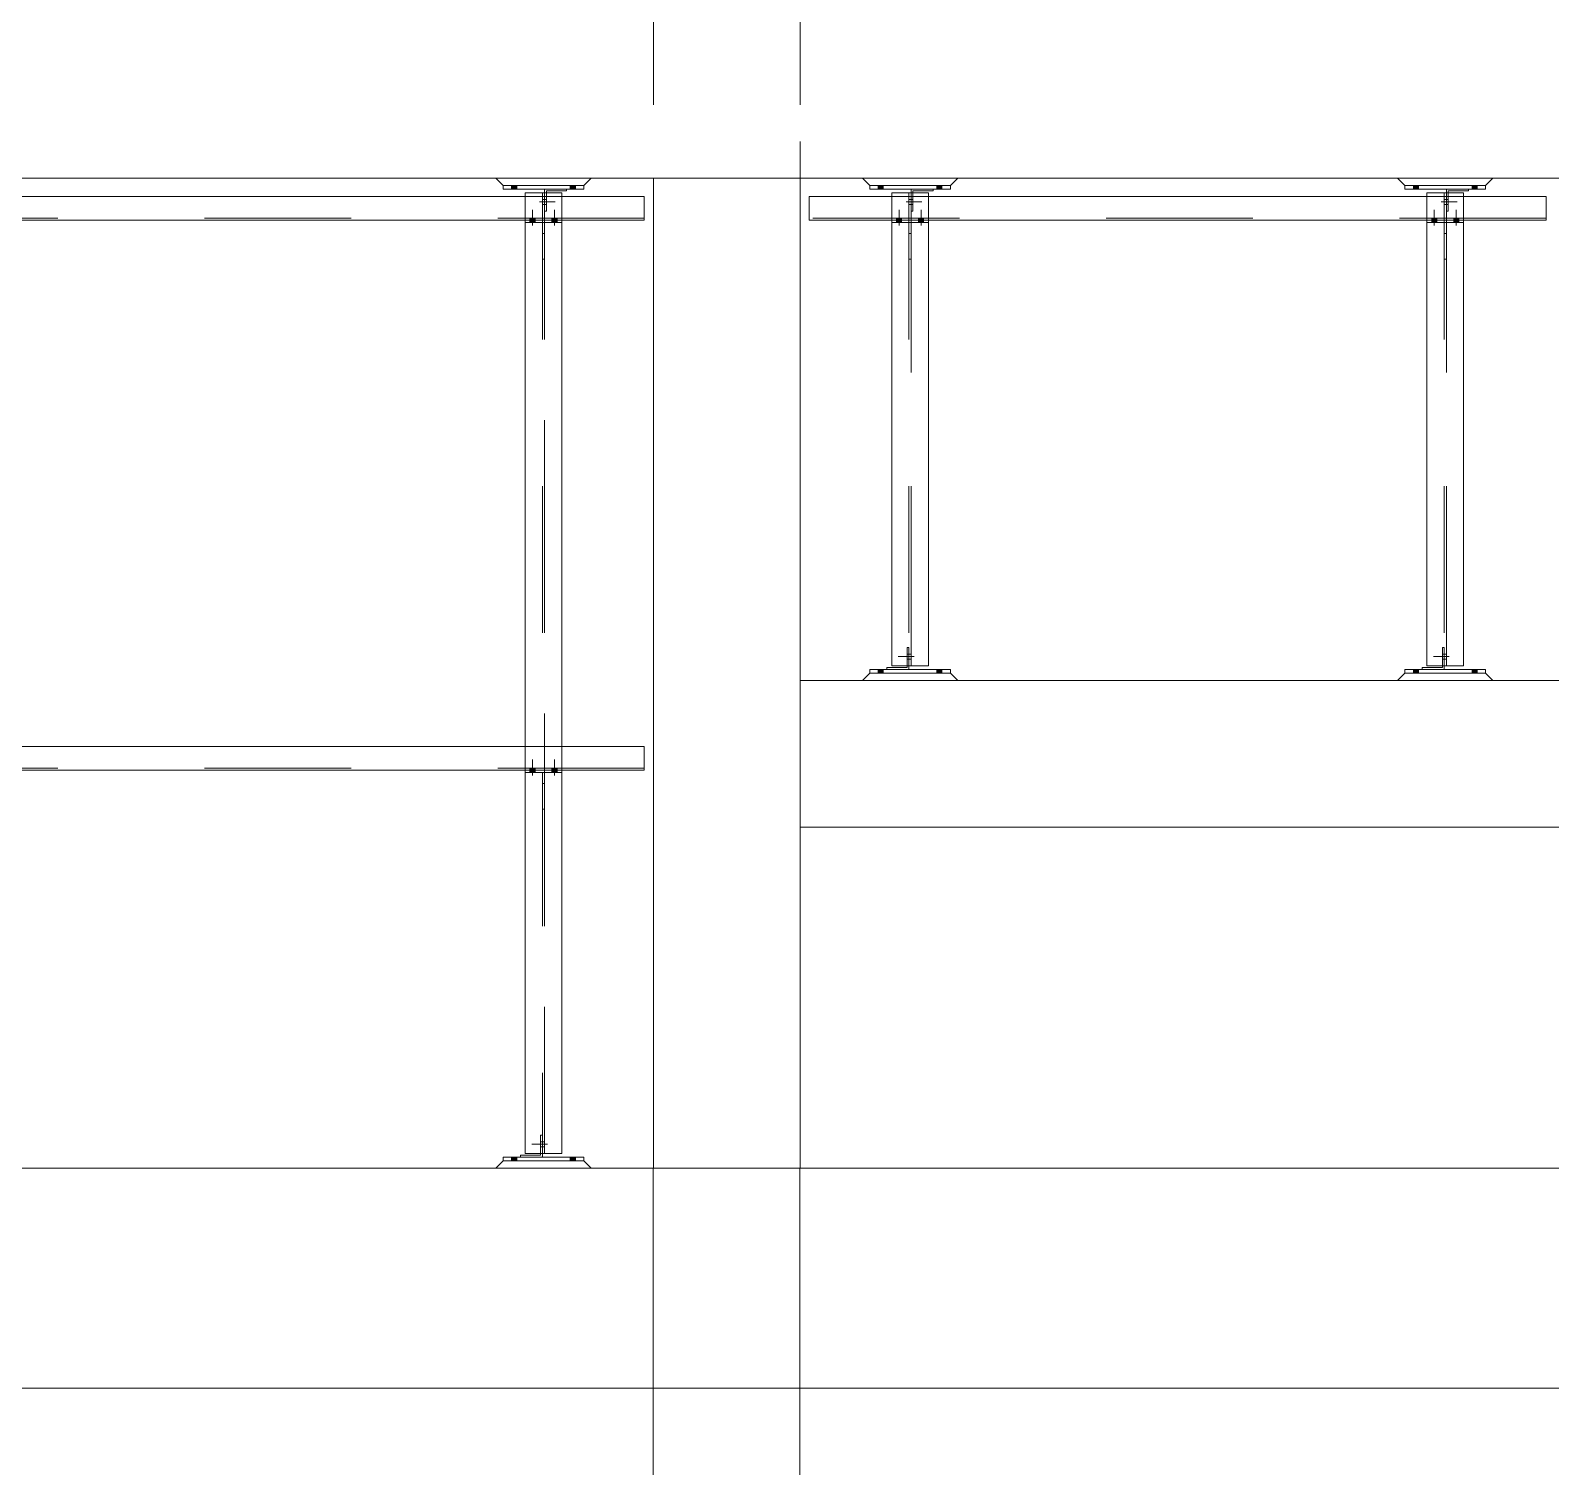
# Model space of a CAD drawing. Header units: millimetres. Extents: x 652937 to 1670132, y 1473552 to 2851037.
# Drawn here: x 663508.322 to 663512.469, y 1524529.406 to 1524533.323 of the extents above; entities that cross this region are included whole.
import ezdxf

# ---------------------------------------------------------------- set-up
doc = ezdxf.new("R2010")
doc.units = ezdxf.units.MM
for name, pattern in [('XKITLINE00', [0]), ('XKITLINE01', [4, 1, -1, 1, -1]), ('XKITLINE02', [4, 2, -2])]:
    doc.linetypes.add(name, pattern=pattern)
for name, color, linetype, lineweight in [('Bolt', 7, 'Continuous', 0), ('Part', 7, 'Continuous', 0), ('S-GRID', 7, 'Continuous', 9)]:
    doc.layers.add(name, color=color, linetype=linetype, lineweight=lineweight)

# ---------------------------------------------------------------- blocks, each defined once
blk = doc.blocks.new('*A24833556')
at = {"layer": 'S-GRID', "color": 7, "linetype": 'XKITLINE01', "lineweight": 0}
blk.add_line((139.952037, 31.472868), (282.742408, 31.472868), dxfattribs=at)
blk = doc.blocks.new('*A25013574')
at = {"layer": 'Part', "color": 7, "linetype": 'XKITLINE00', "lineweight": 0}
for p, q in [((172.267426, 44.772868), (171.767426, 44.772868)), ((171.767426, 44.772868), (171.767426, 44.722868)), ((172.267426, 44.772868), (172.267426, 44.722868)), ((171.767426, 44.367868), (171.767426, 37.222868)), ((172.267426, 44.367868), (172.267426, 37.222868)), ((171.767426, 36.867868), (171.767426, 31.672868)), ((172.267426, 36.867868), (172.267426, 31.672868)), ((172.267426, 31.672868), (171.767426, 31.672868))]:
    blk.add_line(p, q, dxfattribs=at)
at = {"layer": 'Part', "color": 7, "linetype": 'XKITLINE02', "lineweight": 0}
for p, q in [((171.767426, 44.772868), (171.767426, 44.772868)), ((171.767426, 44.722868), (171.767426, 44.367868)), ((172.002426, 44.772868), (172.002426, 31.672868)), ((172.032426, 44.772868), (172.032426, 31.672868)), ((172.267426, 44.722868), (172.267426, 36.867868)), ((171.767426, 44.397868), (171.767426, 36.867868)), ((172.032426, 31.672868), (172.032426, 44.522868)), ((171.767426, 37.222868), (171.767426, 31.672868)), ((172.267426, 37.222868), (172.267426, 36.867868)), ((171.767426, 31.672868), (171.767426, 31.672868))]:
    blk.add_line(p, q, dxfattribs=at)
blk = doc.blocks.new('*A25043577')
at = {"layer": 'Part', "color": 7, "linetype": 'XKITLINE02', "lineweight": 0}
for p, q in [((175.517339, 47.972868), (173.517337, 47.972868)), ((173.517337, 47.972868), (173.517337, 31.472868)), ((173.517339, 47.972868), (173.517339, 44.972868)), ((175.517337, 31.472868), (175.517337, 47.972868)), ((175.517339, 47.972868), (175.517339, 44.972868)), ((175.517339, 38.122868), (175.517339, 36.122868)), ((175.517337, 31.472868), (173.517337, 31.472868))]:
    blk.add_line(p, q, dxfattribs=at)
at = {"layer": 'Part', "color": 7, "linetype": 'XKITLINE00', "lineweight": 0}
for p, q in [((173.517339, 44.972868), (173.517339, 31.472868)), ((175.517339, 44.972868), (175.517339, 38.122868)), ((175.517339, 36.122868), (175.517339, 31.472868)), ((175.512361, 31.472868), (175.517339, 31.472868)), ((175.517339, 31.472868), (175.517337, 31.472868))]:
    blk.add_line(p, q, dxfattribs=at)
blk = doc.blocks.new('*A25843657')
at = {"layer": 'Part', "color": 7, "linetype": 'XKITLINE00', "lineweight": 0}
for p, q in [((173.512361, 31.472868), (152.242361, 31.472868)), ((186.267361, 31.472868), (175.512361, 31.472868)), ((173.512361, 28.472868), (152.242361, 28.472868)), ((186.267361, 28.472868), (175.512361, 28.472868))]:
    blk.add_line(p, q, dxfattribs=at)
at = {"layer": 'Part', "color": 7, "linetype": 'XKITLINE02', "lineweight": 0}
for p, q in [((175.512361, 31.472868), (173.512361, 31.472868)), ((197.537361, 28.472868), (173.512361, 28.472868)), ((175.512361, 28.472868), (173.512361, 28.472868))]:
    blk.add_line(p, q, dxfattribs=at)
blk = doc.blocks.new('*A26423715')
at = {"layer": 'Part', "color": 7, "linetype": 'XKITLINE00', "lineweight": 0}
for p, q in [((175.512361, 31.472868), (173.512359, 31.472868)), ((173.512361, 31.472868), (173.512361, 22.122868)), ((175.512361, 31.472868), (175.512361, 22.122868))]:
    blk.add_line(p, q, dxfattribs=at)
at = {"layer": 'Part', "color": 7, "linetype": 'XKITLINE02', "lineweight": 0}
for p, q in [((173.512359, 31.472868), (173.512359, 12.222868)), ((175.512359, 12.222868), (175.512359, 31.472868)), ((173.512361, 22.122868), (173.512361, 12.222868)), ((175.512361, 22.122868), (175.512361, 12.222868)), ((175.512361, 12.222868), (173.512359, 12.222868))]:
    blk.add_line(p, q, dxfattribs=at)
blk = doc.blocks.new('*A26433716')
at = {"layer": 'Part', "color": 7, "linetype": 'XKITLINE00', "lineweight": 0}
for p, q in [((172.567426, 31.622868), (171.467426, 31.622868)), ((171.467426, 31.572868), (171.467426, 31.622868)), ((172.567426, 31.572868), (171.467426, 31.572868)), ((172.567426, 31.622868), (172.567426, 31.572868))]:
    blk.add_line(p, q, dxfattribs=at)
at = {"layer": 'Part', "color": 7, "linetype": 'XKITLINE02', "lineweight": 0}
for p, q in [((171.467426, 31.622868), (171.467426, 31.572868)), ((172.567426, 31.572868), (172.567426, 31.622868))]:
    blk.add_line(p, q, dxfattribs=at)
blk = doc.blocks.new('*A26443717')
at = {"layer": 'Part', "color": 7, "linetype": 'XKITLINE02', "lineweight": 0}
for p, q in [((172.002426, 31.922868), (171.977426, 31.922868)), ((171.977426, 31.922868), (171.977426, 31.672868)), ((172.002426, 31.672868), (172.002426, 31.922868)), ((171.702426, 31.622868), (171.702426, 31.647868)), ((171.702426, 31.622868), (172.002426, 31.622868))]:
    blk.add_line(p, q, dxfattribs=at)
at = {"layer": 'Part', "color": 7, "linetype": 'XKITLINE00', "lineweight": 0}
for p, q in [((171.977426, 31.647868), (171.702426, 31.647868)), ((171.702426, 31.647868), (171.702426, 31.622868)), ((171.977426, 31.672868), (171.977426, 31.647868)), ((172.002426, 31.672868), (172.002426, 31.622868))]:
    blk.add_line(p, q, dxfattribs=at)
blk = doc.blocks.new('*A26453718')
at = {"layer": 'Bolt'}
for points in [[(171.652, 31.623), (171.652, 31.573), (171.582, 31.573), (171.582, 31.623)], [(172.452, 31.623), (172.452, 31.573), (172.382, 31.573), (172.382, 31.623)]]:
    blk.add_hatch(color=7, dxfattribs=at).paths.add_polyline_path(points, flags=17)
at = {"layer": 'Bolt', "color": 7, "linetype": 'XKITLINE00', "lineweight": 0}
for p, q in [((171.582, 31.573), (171.582, 31.623)), ((171.617, 31.573), (171.617, 31.623)), ((171.652, 31.573), (171.652, 31.623)), ((172.382, 31.573), (172.382, 31.623)), ((172.417, 31.573), (172.417, 31.623)), ((172.452, 31.573), (172.452, 31.623))]:
    blk.add_line(p, q, dxfattribs=at)
blk = doc.blocks.new('*A27183791')
at = {"layer": 'Part', "color": 7, "linetype": 'XKITLINE02', "lineweight": 0}
for p, q in [((171.367425, 31.472868), (171.467426, 31.572868)), ((171.467426, 31.572868), (171.467426, 31.572868)), ((172.567426, 31.572868), (172.667425, 31.472868)), ((172.667426, 31.472868), (171.367425, 31.472868)), ((172.667425, 31.472868), (172.667426, 31.472868))]:
    blk.add_line(p, q, dxfattribs=at)
at = {"layer": 'Part', "color": 7, "linetype": 'XKITLINE00', "lineweight": 0}
for p, q in [((171.467426, 31.572868), (171.367426, 31.472868)), ((172.567426, 31.572868), (171.467426, 31.572868)), ((172.567426, 31.572868), (172.667426, 31.472868))]:
    blk.add_line(p, q, dxfattribs=at)
blk = doc.blocks.new('*A27193792')
at = {"layer": 'Bolt', "color": 7, "linetype": 'XKITLINE02', "lineweight": 0}
for p, q in [((172.072026, 31.797868), (171.857426, 31.797868)), ((172.002426, 31.832868), (171.977426, 31.832868)), ((172.002426, 31.762868), (171.977426, 31.762868)), ((172.032426, 31.832868), (172.002426, 31.832868)), ((172.032426, 31.762868), (172.002426, 31.762868))]:
    blk.add_line(p, q, dxfattribs=at)
blk = doc.blocks.new('*A28003873')
at = {"layer": 'Part', "color": 7, "linetype": 'XKITLINE00', "lineweight": 0}
blk.add_line((186.267361, 44.972868), (152.242361, 44.972868), dxfattribs=at)
blk = doc.blocks.new('*A28013874')
at = {"layer": 'Part', "color": 7, "linetype": 'XKITLINE00', "lineweight": 0}
for p, q in [((186.267361, 38.122868), (175.517338, 38.122868)), ((175.517339, 38.122868), (175.517339, 36.122868)), ((175.517339, 36.122868), (175.517338, 36.122868)), ((175.517339, 36.122868), (186.267361, 36.122868))]:
    blk.add_line(p, q, dxfattribs=at)
at = {"layer": 'Part', "color": 7, "linetype": 'XKITLINE02', "lineweight": 0}
for p, q in [((175.517338, 36.122868), (175.517338, 38.122868)), ((175.517338, 38.122868), (175.517339, 38.122868))]:
    blk.add_line(p, q, dxfattribs=at)
blk = doc.blocks.new('*A28123885')
at = {"layer": 'Part', "color": 7, "linetype": 'XKITLINE00', "lineweight": 0}
for p, q in [((185.692969, 44.722868), (175.64231, 44.722868)), ((175.64231, 44.397868), (175.64231, 44.722868)), ((185.69297, 44.722868), (185.692969, 44.722868)), ((185.692969, 44.722868), (185.692969, 44.397868)), ((185.692969, 44.397868), (175.64231, 44.397868)), ((185.692969, 44.397868), (185.692993, 44.397868))]:
    blk.add_line(p, q, dxfattribs=at)
at = {"layer": 'Part', "color": 7, "linetype": 'XKITLINE02', "lineweight": 0}
for p, q in [((175.642312, 44.427868), (175.642312, 44.722868)), ((175.642333, 44.427868), (175.642333, 44.722868)), ((175.642335, 44.397868), (175.642335, 44.722868)), ((185.692993, 44.722868), (185.692969, 44.722868)), ((185.69297, 44.427868), (185.69297, 44.722868)), ((185.692993, 44.722868), (185.692992, 44.722868)), ((185.692992, 44.722868), (185.692992, 44.427868)), ((185.692993, 44.397868), (185.692993, 44.722868)), ((185.692992, 44.427868), (175.642312, 44.427868)), ((185.692993, 44.397868), (185.692969, 44.397868)), ((185.692992, 44.427868), (185.69297, 44.427868))]:
    blk.add_line(p, q, dxfattribs=at)
blk = doc.blocks.new('*A28533926')
at = {"layer": 'Part', "color": 7, "linetype": 'XKITLINE00', "lineweight": 0}
for p, q in [((173.392382, 37.222868), (152.367383, 37.222868)), ((173.392383, 37.222868), (173.392382, 37.222868)), ((173.392382, 37.222868), (173.392382, 36.897868)), ((173.392382, 36.897868), (152.367383, 36.897868)), ((173.392382, 36.897868), (173.392404, 36.897868))]:
    blk.add_line(p, q, dxfattribs=at)
at = {"layer": 'Part', "color": 7, "linetype": 'XKITLINE02', "lineweight": 0}
for p, q in [((173.392404, 37.222868), (173.392382, 37.222868)), ((173.392383, 36.927868), (173.392383, 37.222868)), ((173.392404, 37.222868), (173.392403, 37.222868)), ((173.392403, 37.222868), (173.392403, 36.927868)), ((173.392404, 36.897868), (173.392404, 37.222868)), ((173.392403, 36.927868), (152.367385, 36.927868)), ((173.392403, 36.927868), (173.392383, 36.927868)), ((173.392404, 36.897868), (173.392382, 36.897868))]:
    blk.add_line(p, q, dxfattribs=at)
blk = doc.blocks.new('*A28543927')
at = {"layer": 'Part', "color": 7, "linetype": 'XKITLINE00', "lineweight": 0}
for p, q in [((173.392382, 44.722868), (152.367383, 44.722868)), ((173.392383, 44.722868), (173.392382, 44.722868)), ((173.392382, 44.722868), (173.392382, 44.397868)), ((173.392382, 44.397868), (152.367383, 44.397868)), ((173.392382, 44.397868), (173.392404, 44.397868))]:
    blk.add_line(p, q, dxfattribs=at)
at = {"layer": 'Part', "color": 7, "linetype": 'XKITLINE02', "lineweight": 0}
for p, q in [((173.392404, 44.722868), (173.392382, 44.722868)), ((173.392383, 44.427868), (173.392383, 44.722868)), ((173.392404, 44.722868), (173.392403, 44.722868)), ((173.392403, 44.722868), (173.392403, 44.427868)), ((173.392404, 44.397868), (173.392404, 44.722868)), ((173.392403, 44.427868), (152.367385, 44.427868)), ((173.392404, 44.397868), (173.392382, 44.397868)), ((173.392403, 44.427868), (173.392383, 44.427868))]:
    blk.add_line(p, q, dxfattribs=at)
blk = doc.blocks.new('*A29474020')
at = {"layer": 'Part', "color": 7, "linetype": 'XKITLINE00', "lineweight": 0}
for p, q in [((177.567351, 38.272868), (176.46735, 38.272868)), ((177.567351, 38.222868), (176.46735, 38.222868)), ((176.467351, 38.222868), (176.467351, 38.272868)), ((177.567351, 38.272868), (177.567351, 38.222868))]:
    blk.add_line(p, q, dxfattribs=at)
at = {"layer": 'Part', "color": 7, "linetype": 'XKITLINE02', "lineweight": 0}
for p, q in [((176.46735, 38.272868), (176.46735, 38.222868)), ((177.56735, 38.222868), (177.56735, 38.272868))]:
    blk.add_line(p, q, dxfattribs=at)
blk = doc.blocks.new('*A29484021')
at = {"layer": 'Part', "color": 7, "linetype": 'XKITLINE02', "lineweight": 0}
for p, q in [((177.002351, 38.572868), (176.977351, 38.572868)), ((176.977351, 38.572868), (176.977351, 38.322868)), ((177.002351, 38.322868), (177.002351, 38.572868)), ((176.702351, 38.272868), (176.702351, 38.297868)), ((176.702351, 38.272868), (177.002351, 38.272868))]:
    blk.add_line(p, q, dxfattribs=at)
at = {"layer": 'Part', "color": 7, "linetype": 'XKITLINE00', "lineweight": 0}
for p, q in [((176.977351, 38.297868), (176.702351, 38.297868)), ((176.702351, 38.297868), (176.702351, 38.272868)), ((176.977351, 38.322868), (176.977351, 38.297868)), ((177.002351, 38.322868), (177.002351, 38.272868))]:
    blk.add_line(p, q, dxfattribs=at)
blk = doc.blocks.new('*A29494022')
at = {"layer": 'Part', "color": 7, "linetype": 'XKITLINE02', "lineweight": 0}
for p, q in [((176.36735, 38.122868), (176.46735, 38.222868)), ((176.467351, 38.222868), (176.46735, 38.222868)), ((177.56735, 38.222868), (177.66735, 38.122868)), ((177.667351, 38.122868), (176.36735, 38.122868)), ((177.66735, 38.122868), (177.667351, 38.122868))]:
    blk.add_line(p, q, dxfattribs=at)
at = {"layer": 'Part', "color": 7, "linetype": 'XKITLINE00', "lineweight": 0}
for p, q in [((176.467351, 38.222868), (176.367351, 38.122868)), ((177.567351, 38.222868), (176.467351, 38.222868)), ((177.567351, 38.222868), (177.667351, 38.122868))]:
    blk.add_line(p, q, dxfattribs=at)
blk = doc.blocks.new('*A29504023')
at = {"layer": 'Bolt', "color": 7, "linetype": 'XKITLINE02', "lineweight": 0}
for p, q in [((177.071951, 38.447868), (176.857351, 38.447868)), ((177.002351, 38.482868), (176.977351, 38.482868)), ((177.002351, 38.412868), (176.977351, 38.412868)), ((177.032351, 38.482868), (177.002351, 38.482868)), ((177.032351, 38.412868), (177.002351, 38.412868))]:
    blk.add_line(p, q, dxfattribs=at)
blk = doc.blocks.new('*A29514024')
at = {"layer": 'Bolt'}
for points in [[(176.652, 38.273), (176.652, 38.223), (176.582, 38.223), (176.582, 38.273)], [(177.452, 38.273), (177.452, 38.223), (177.382, 38.223), (177.382, 38.273)]]:
    blk.add_hatch(color=7, dxfattribs=at).paths.add_polyline_path(points, flags=17)
at = {"layer": 'Bolt', "color": 7, "linetype": 'XKITLINE00', "lineweight": 0}
for p, q in [((176.582, 38.223), (176.582, 38.273)), ((176.617, 38.223), (176.617, 38.273)), ((176.652, 38.223), (176.652, 38.273)), ((177.382, 38.223), (177.382, 38.273)), ((177.417, 38.223), (177.417, 38.273)), ((177.452, 38.223), (177.452, 38.273))]:
    blk.add_line(p, q, dxfattribs=at)
blk = doc.blocks.new('*A29524025')
at = {"layer": 'Part', "color": 7, "linetype": 'XKITLINE02', "lineweight": 0}
for p, q in [((176.767351, 44.772868), (176.76735, 44.772868)), ((176.767351, 44.722868), (176.76735, 38.322868)), ((177.002351, 44.772868), (177.00235, 38.322868)), ((177.032351, 44.772868), (177.032351, 38.322868)), ((177.26735, 44.722868), (177.26735, 38.322868)), ((177.267351, 44.722868), (177.267351, 44.367868)), ((176.767351, 44.427868), (176.767351, 44.367868)), ((177.03235, 38.322868), (177.03235, 44.427868)), ((176.76735, 38.322868), (176.767351, 38.322868))]:
    blk.add_line(p, q, dxfattribs=at)
at = {"layer": 'Part', "color": 7, "linetype": 'XKITLINE00', "lineweight": 0}
for p, q in [((177.267351, 44.772868), (176.767351, 44.772868)), ((176.767351, 44.772868), (176.767351, 44.722868)), ((177.267351, 44.772868), (177.267351, 44.722868)), ((176.767351, 44.367868), (176.767351, 38.322868)), ((177.267351, 44.367868), (177.267351, 38.322868)), ((177.267351, 38.322868), (176.767351, 38.322868))]:
    blk.add_line(p, q, dxfattribs=at)
blk = doc.blocks.new('*A29534026')
at = {"layer": 'Part', "color": 7, "linetype": 'XKITLINE00', "lineweight": 0}
for p, q in [((177.032351, 44.822868), (177.032351, 44.772868)), ((177.057351, 44.797868), (177.057351, 44.772868)), ((177.057351, 44.797868), (177.332351, 44.797868)), ((177.332351, 44.797868), (177.332351, 44.822868))]:
    blk.add_line(p, q, dxfattribs=at)
at = {"layer": 'Part', "color": 7, "linetype": 'XKITLINE02', "lineweight": 0}
for p, q in [((177.332351, 44.822868), (177.032351, 44.822868)), ((177.332351, 44.822868), (177.332351, 44.797868)), ((177.032351, 44.772868), (177.032351, 44.522868)), ((177.057351, 44.772868), (177.057351, 44.522868)), ((177.032351, 44.522868), (177.057351, 44.522868))]:
    blk.add_line(p, q, dxfattribs=at)
blk = doc.blocks.new('*A29544027')
at = {"layer": 'Part', "color": 7, "linetype": 'XKITLINE00', "lineweight": 0}
for p, q in [((177.567351, 44.872868), (176.46735, 44.872868)), ((176.46735, 44.822868), (177.567351, 44.822868)), ((176.467351, 44.822868), (176.467351, 44.872868)), ((177.567351, 44.822868), (177.567351, 44.872868))]:
    blk.add_line(p, q, dxfattribs=at)
at = {"layer": 'Part', "color": 7, "linetype": 'XKITLINE02', "lineweight": 0}
for p, q in [((176.46735, 44.872868), (176.46735, 44.822868)), ((177.56735, 44.872868), (177.56735, 44.822868))]:
    blk.add_line(p, q, dxfattribs=at)
blk = doc.blocks.new('*A29654038')
at = {"layer": 'Part', "color": 7, "linetype": 'XKITLINE02', "lineweight": 0}
for p, q in [((176.46735, 44.872868), (176.36735, 44.972868)), ((176.36735, 44.972868), (176.367351, 44.972868)), ((176.36735, 44.972868), (177.667351, 44.972868)), ((177.56735, 44.872868), (177.66735, 44.972868))]:
    blk.add_line(p, q, dxfattribs=at)
at = {"layer": 'Part', "color": 7, "linetype": 'XKITLINE00', "lineweight": 0}
for p, q in [((176.467351, 44.872868), (176.367351, 44.972868)), ((177.567351, 44.872868), (176.46735, 44.872868)), ((177.667351, 44.972868), (177.567351, 44.872868))]:
    blk.add_line(p, q, dxfattribs=at)
blk = doc.blocks.new('*A29664039')
at = {"layer": 'Bolt', "color": 7, "linetype": 'XKITLINE02', "lineweight": 0}
for p, q in [((176.962751, 44.647868), (177.177351, 44.647868)), ((177.002351, 44.682868), (177.032351, 44.682868)), ((177.002351, 44.612868), (177.032351, 44.612868)), ((177.032351, 44.682868), (177.057351, 44.682868)), ((177.032351, 44.612868), (177.057351, 44.612868))]:
    blk.add_line(p, q, dxfattribs=at)
blk = doc.blocks.new('*A29674040')
at = {"layer": 'Bolt'}
for points in [[(176.652, 44.873), (176.652, 44.823), (176.582, 44.823), (176.582, 44.873)], [(177.452, 44.873), (177.452, 44.823), (177.382, 44.823), (177.382, 44.873)]]:
    blk.add_hatch(color=7, dxfattribs=at).paths.add_polyline_path(points, flags=17)
at = {"layer": 'Bolt', "color": 7, "linetype": 'XKITLINE00', "lineweight": 0}
for p, q in [((176.582, 44.873), (176.582, 44.823)), ((176.617, 44.873), (176.617, 44.823)), ((176.652, 44.873), (176.652, 44.823)), ((177.382, 44.873), (177.382, 44.823)), ((177.417, 44.873), (177.417, 44.823)), ((177.452, 44.873), (177.452, 44.823))]:
    blk.add_line(p, q, dxfattribs=at)
blk = doc.blocks.new('*A29684041')
at = {"layer": 'Part', "color": 7, "linetype": 'XKITLINE00', "lineweight": 0}
for p, q in [((171.467426, 44.822868), (171.467426, 44.872868)), ((172.567426, 44.872868), (171.467426, 44.872868)), ((171.467426, 44.822868), (172.567426, 44.822868)), ((172.567426, 44.822868), (172.567426, 44.872868))]:
    blk.add_line(p, q, dxfattribs=at)
at = {"layer": 'Part', "color": 7, "linetype": 'XKITLINE02', "lineweight": 0}
for p, q in [((171.467426, 44.872868), (171.467426, 44.822868)), ((172.567426, 44.872868), (172.567426, 44.822868))]:
    blk.add_line(p, q, dxfattribs=at)
blk = doc.blocks.new('*A29694042')
at = {"layer": 'Part', "color": 7, "linetype": 'XKITLINE00', "lineweight": 0}
for p, q in [((172.032426, 44.822868), (172.032426, 44.772868)), ((172.057426, 44.797868), (172.057426, 44.772868)), ((172.057426, 44.797868), (172.332426, 44.797868)), ((172.332426, 44.797868), (172.332426, 44.822868))]:
    blk.add_line(p, q, dxfattribs=at)
at = {"layer": 'Part', "color": 7, "linetype": 'XKITLINE02', "lineweight": 0}
for p, q in [((172.332426, 44.822868), (172.032426, 44.822868)), ((172.332426, 44.822868), (172.332426, 44.797868)), ((172.032426, 44.772868), (172.032426, 44.522868)), ((172.057426, 44.772868), (172.057426, 44.522868)), ((172.032426, 44.522868), (172.057426, 44.522868))]:
    blk.add_line(p, q, dxfattribs=at)
blk = doc.blocks.new('*A29704043')
at = {"layer": 'Part', "color": 7, "linetype": 'XKITLINE02', "lineweight": 0}
for p, q in [((171.467426, 44.872868), (171.367425, 44.972868)), ((171.367425, 44.972868), (171.367426, 44.972868)), ((171.367425, 44.972868), (172.667426, 44.972868)), ((172.567426, 44.872868), (172.667425, 44.972868))]:
    blk.add_line(p, q, dxfattribs=at)
at = {"layer": 'Part', "color": 7, "linetype": 'XKITLINE00', "lineweight": 0}
for p, q in [((171.467426, 44.872868), (171.367426, 44.972868)), ((172.567426, 44.872868), (171.467426, 44.872868)), ((172.667426, 44.972868), (172.567426, 44.872868))]:
    blk.add_line(p, q, dxfattribs=at)
blk = doc.blocks.new('*A29714044')
at = {"layer": 'Bolt', "color": 7, "linetype": 'XKITLINE02', "lineweight": 0}
for p, q in [((171.962826, 44.647868), (172.177426, 44.647868)), ((172.002426, 44.682868), (172.032426, 44.682868)), ((172.002426, 44.612868), (172.032426, 44.612868)), ((172.032426, 44.682868), (172.057426, 44.682868)), ((172.032426, 44.612868), (172.057426, 44.612868))]:
    blk.add_line(p, q, dxfattribs=at)
blk = doc.blocks.new('*A29724045')
at = {"layer": 'Bolt'}
for points in [[(171.652, 44.873), (171.652, 44.823), (171.582, 44.823), (171.582, 44.873)], [(172.452, 44.873), (172.452, 44.823), (172.382, 44.823), (172.382, 44.873)]]:
    blk.add_hatch(color=7, dxfattribs=at).paths.add_polyline_path(points, flags=17)
at = {"layer": 'Bolt', "color": 7, "linetype": 'XKITLINE00', "lineweight": 0}
for p, q in [((171.582, 44.873), (171.582, 44.823)), ((171.617, 44.873), (171.617, 44.823)), ((171.652, 44.873), (171.652, 44.823)), ((172.382, 44.873), (172.382, 44.823)), ((172.417, 44.873), (172.417, 44.823)), ((172.452, 44.873), (172.452, 44.823))]:
    blk.add_line(p, q, dxfattribs=at)
blk = doc.blocks.new('*A29734046')
at = {"layer": 'Part', "color": 7, "linetype": 'XKITLINE02', "lineweight": 0}
for p, q in [((172.267427, 36.897868), (171.767426, 36.897868)), ((171.767426, 36.897868), (171.767426, 36.867868)), ((172.267426, 36.897868), (172.267427, 36.897868)), ((172.267426, 36.897868), (172.267426, 36.867868))]:
    blk.add_line(p, q, dxfattribs=at)
at = {"layer": 'Part', "color": 7, "linetype": 'XKITLINE00', "lineweight": 0}
for p, q in [((171.767426, 36.867868), (171.767427, 36.867868)), ((171.767427, 36.867868), (171.767427, 36.897868)), ((171.767427, 36.867868), (172.267427, 36.867868)), ((172.267426, 36.867868), (172.267427, 36.867868)), ((172.267427, 36.867868), (172.267427, 36.897868))]:
    blk.add_line(p, q, dxfattribs=at)
blk = doc.blocks.new('*A29744047')
at = {"layer": 'Part', "color": 7, "linetype": 'XKITLINE00', "lineweight": 0}
for p, q in [((172.002427, 36.867868), (172.002426, 36.867868)), ((172.002426, 36.367868), (172.002427, 36.867868)), ((172.002427, 36.867868), (172.032427, 36.867868)), ((172.002427, 36.717868), (172.032427, 36.717868)), ((172.032426, 36.367868), (172.032427, 36.867868)), ((172.002426, 36.367868), (172.032426, 36.367868))]:
    blk.add_line(p, q, dxfattribs=at)
at = {"layer": 'Part', "color": 7, "linetype": 'XKITLINE02', "lineweight": 0}
for p, q in [((172.002426, 36.867868), (172.002426, 36.367868)), ((172.002427, 36.867868), (172.002426, 36.867868)), ((172.032426, 36.367868), (172.032426, 36.867868))]:
    blk.add_line(p, q, dxfattribs=at)
blk = doc.blocks.new('*A29754048')
at = {"layer": 'Bolt'}
for points in [[(171.832, 36.898), (171.832, 36.928), (171.902, 36.928), (171.902, 36.898)], [(172.132, 36.898), (172.132, 36.928), (172.202, 36.928), (172.202, 36.898)], [(171.832, 36.868), (171.832, 36.898), (171.902, 36.898), (171.902, 36.868)], [(172.132, 36.868), (172.132, 36.898), (172.202, 36.898), (172.202, 36.868)]]:
    blk.add_hatch(color=7, dxfattribs=at).paths.add_polyline_path(points, flags=17)
at = {"layer": 'Bolt', "color": 7, "linetype": 'XKITLINE00', "lineweight": 0}
for p, q in [((171.832, 36.898), (171.832, 36.928)), ((171.867, 36.828), (171.867, 37.043)), ((171.902, 36.898), (171.902, 36.928)), ((172.132, 36.898), (172.132, 36.928)), ((172.167, 36.828), (172.167, 37.043)), ((172.202, 36.898), (172.202, 36.928)), ((171.832, 36.868), (171.832, 36.898)), ((171.902, 36.868), (171.902, 36.898)), ((172.132, 36.868), (172.132, 36.898)), ((172.202, 36.868), (172.202, 36.898))]:
    blk.add_line(p, q, dxfattribs=at)
blk = doc.blocks.new('*A29764049')
at = {"layer": 'Part', "color": 7, "linetype": 'XKITLINE02', "lineweight": 0}
for p, q in [((172.267427, 44.397868), (171.767426, 44.397868)), ((171.767426, 44.397868), (171.767426, 44.367868)), ((172.267426, 44.397868), (172.267427, 44.397868)), ((172.267426, 44.397868), (172.267426, 44.367868))]:
    blk.add_line(p, q, dxfattribs=at)
at = {"layer": 'Part', "color": 7, "linetype": 'XKITLINE00', "lineweight": 0}
for p, q in [((171.767427, 44.367868), (171.767427, 44.397868)), ((172.267427, 44.367868), (172.267427, 44.397868)), ((171.767426, 44.367868), (171.767427, 44.367868)), ((171.767427, 44.367868), (172.267427, 44.367868)), ((172.267426, 44.367868), (172.267427, 44.367868))]:
    blk.add_line(p, q, dxfattribs=at)
blk = doc.blocks.new('*A29774050')
at = {"layer": 'Part', "color": 7, "linetype": 'XKITLINE00', "lineweight": 0}
for p, q in [((172.002427, 44.367868), (172.002426, 44.367868)), ((172.002426, 43.867868), (172.002427, 44.367868)), ((172.002427, 44.367868), (172.032427, 44.367868)), ((172.002427, 44.217868), (172.032427, 44.217868)), ((172.032426, 43.867868), (172.032427, 44.367868)), ((172.002426, 43.867868), (172.032426, 43.867868))]:
    blk.add_line(p, q, dxfattribs=at)
at = {"layer": 'Part', "color": 7, "linetype": 'XKITLINE02', "lineweight": 0}
for p, q in [((172.002426, 44.367868), (172.002426, 43.867868)), ((172.002427, 44.367868), (172.002426, 44.367868)), ((172.032426, 43.867868), (172.032426, 44.367868))]:
    blk.add_line(p, q, dxfattribs=at)
blk = doc.blocks.new('*A29784051')
at = {"layer": 'Bolt'}
for points in [[(171.832, 44.398), (171.832, 44.428), (171.902, 44.428), (171.902, 44.398)], [(171.832, 44.368), (171.832, 44.398), (171.902, 44.398), (171.902, 44.368)], [(172.132, 44.398), (172.132, 44.428), (172.202, 44.428), (172.202, 44.398)], [(172.132, 44.368), (172.132, 44.398), (172.202, 44.398), (172.202, 44.368)]]:
    blk.add_hatch(color=7, dxfattribs=at).paths.add_polyline_path(points, flags=17)
at = {"layer": 'Bolt', "color": 7, "linetype": 'XKITLINE00', "lineweight": 0}
for p, q in [((171.832, 44.398), (171.832, 44.428)), ((171.832, 44.368), (171.832, 44.398)), ((171.867, 44.328), (171.867, 44.543)), ((171.902, 44.398), (171.902, 44.428)), ((171.902, 44.368), (171.902, 44.398)), ((172.132, 44.398), (172.132, 44.428)), ((172.132, 44.368), (172.132, 44.398)), ((172.167, 44.328), (172.167, 44.543)), ((172.202, 44.398), (172.202, 44.428)), ((172.202, 44.368), (172.202, 44.398))]:
    blk.add_line(p, q, dxfattribs=at)
blk = doc.blocks.new('*A29794052')
at = {"layer": 'Part', "color": 7, "linetype": 'XKITLINE02', "lineweight": 0}
for p, q in [((177.267352, 44.397868), (176.767351, 44.397868)), ((176.767351, 44.397868), (176.767351, 44.367868)), ((177.267351, 44.397868), (177.267352, 44.397868)), ((177.267351, 44.397868), (177.267351, 44.367868))]:
    blk.add_line(p, q, dxfattribs=at)
at = {"layer": 'Part', "color": 7, "linetype": 'XKITLINE00', "lineweight": 0}
for p, q in [((176.767352, 44.367868), (176.767352, 44.397868)), ((177.267352, 44.367868), (177.267352, 44.397868)), ((176.767351, 44.367868), (176.767352, 44.367868)), ((176.767352, 44.367868), (177.267352, 44.367868)), ((177.267351, 44.367868), (177.267352, 44.367868))]:
    blk.add_line(p, q, dxfattribs=at)
blk = doc.blocks.new('*A29804053')
at = {"layer": 'Part', "color": 7, "linetype": 'XKITLINE00', "lineweight": 0}
for p, q in [((177.002352, 44.367868), (177.002351, 44.367868)), ((177.002351, 43.867868), (177.002352, 44.367868)), ((177.002352, 44.367868), (177.032352, 44.367868)), ((177.002352, 44.217868), (177.032352, 44.217868)), ((177.032351, 43.867868), (177.032352, 44.367868)), ((177.002351, 43.867868), (177.032351, 43.867868))]:
    blk.add_line(p, q, dxfattribs=at)
at = {"layer": 'Part', "color": 7, "linetype": 'XKITLINE02', "lineweight": 0}
for p, q in [((177.002351, 44.367868), (177.002351, 43.867868)), ((177.002352, 44.367868), (177.002351, 44.367868)), ((177.032351, 43.867868), (177.032351, 44.367868))]:
    blk.add_line(p, q, dxfattribs=at)
blk = doc.blocks.new('*A29814054')
at = {"layer": 'Bolt'}
for points in [[(176.832, 44.398), (176.832, 44.428), (176.902, 44.428), (176.902, 44.398)], [(176.832, 44.368), (176.832, 44.398), (176.902, 44.398), (176.902, 44.368)], [(177.132, 44.398), (177.132, 44.428), (177.202, 44.428), (177.202, 44.398)], [(177.132, 44.368), (177.132, 44.398), (177.202, 44.398), (177.202, 44.368)]]:
    blk.add_hatch(color=7, dxfattribs=at).paths.add_polyline_path(points, flags=17)
at = {"layer": 'Bolt', "color": 7, "linetype": 'XKITLINE00', "lineweight": 0}
for p, q in [((176.832, 44.398), (176.832, 44.428)), ((176.832, 44.368), (176.832, 44.398)), ((176.867, 44.328), (176.867, 44.543)), ((176.902, 44.398), (176.902, 44.428)), ((176.902, 44.368), (176.902, 44.398)), ((177.132, 44.398), (177.132, 44.428)), ((177.132, 44.368), (177.132, 44.398)), ((177.167, 44.328), (177.167, 44.543)), ((177.202, 44.398), (177.202, 44.428)), ((177.202, 44.368), (177.202, 44.398))]:
    blk.add_line(p, q, dxfattribs=at)
blk = doc.blocks.new('*A29924065')
at = {"layer": 'Part', "color": 7, "linetype": 'XKITLINE00', "lineweight": 0}
for p, q in [((184.068439, 44.367868), (184.068439, 44.397868)), ((184.568439, 44.367868), (184.568439, 44.397868)), ((184.068439, 44.367868), (184.068439, 44.367868)), ((184.068439, 44.367868), (184.568439, 44.367868)), ((184.568439, 44.367868), (184.568439, 44.367868))]:
    blk.add_line(p, q, dxfattribs=at)
at = {"layer": 'Part', "color": 7, "linetype": 'XKITLINE02', "lineweight": 0}
for p, q in [((184.568439, 44.397868), (184.068439, 44.397868)), ((184.068439, 44.397868), (184.068439, 44.367868)), ((184.568439, 44.397868), (184.568439, 44.397868)), ((184.568439, 44.397868), (184.568439, 44.367868))]:
    blk.add_line(p, q, dxfattribs=at)
blk = doc.blocks.new('*A29934066')
at = {"layer": 'Part', "color": 7, "linetype": 'XKITLINE00', "lineweight": 0}
for p, q in [((184.303439, 44.367868), (184.303439, 44.367868)), ((184.303439, 43.867868), (184.303439, 44.367868)), ((184.303439, 44.367868), (184.333439, 44.367868)), ((184.303439, 44.217868), (184.333439, 44.217868)), ((184.333439, 43.867868), (184.333439, 44.367868)), ((184.303439, 43.867868), (184.333439, 43.867868))]:
    blk.add_line(p, q, dxfattribs=at)
at = {"layer": 'Part', "color": 7, "linetype": 'XKITLINE02', "lineweight": 0}
for p, q in [((184.303439, 44.367868), (184.303439, 43.867868)), ((184.303439, 44.367868), (184.303439, 44.367868)), ((184.333439, 43.867868), (184.333439, 44.367868))]:
    blk.add_line(p, q, dxfattribs=at)
blk = doc.blocks.new('*A29944067')
at = {"layer": 'Bolt'}
for points in [[(184.133, 44.398), (184.133, 44.428), (184.203, 44.428), (184.203, 44.398)], [(184.133, 44.368), (184.133, 44.398), (184.203, 44.398), (184.203, 44.368)], [(184.433, 44.398), (184.433, 44.428), (184.503, 44.428), (184.503, 44.398)], [(184.433, 44.368), (184.433, 44.398), (184.503, 44.398), (184.503, 44.368)]]:
    blk.add_hatch(color=7, dxfattribs=at).paths.add_polyline_path(points, flags=17)
at = {"layer": 'Bolt', "color": 7, "linetype": 'XKITLINE00', "lineweight": 0}
for p, q in [((184.133, 44.398), (184.133, 44.428)), ((184.133, 44.368), (184.133, 44.398)), ((184.168, 44.328), (184.168, 44.543)), ((184.203, 44.398), (184.203, 44.428)), ((184.203, 44.368), (184.203, 44.398)), ((184.433, 44.398), (184.433, 44.428)), ((184.433, 44.368), (184.433, 44.398)), ((184.468, 44.328), (184.468, 44.543)), ((184.503, 44.398), (184.503, 44.428)), ((184.503, 44.368), (184.503, 44.398))]:
    blk.add_line(p, q, dxfattribs=at)
blk = doc.blocks.new('*A30434116')
at = {"layer": 'Part', "color": 7, "linetype": 'XKITLINE00', "lineweight": 0}
for p, q in [((184.868439, 38.272868), (183.768438, 38.272868)), ((184.868439, 38.222868), (183.768438, 38.222868)), ((183.768439, 38.222868), (183.768439, 38.272868)), ((184.868439, 38.272868), (184.868439, 38.222868))]:
    blk.add_line(p, q, dxfattribs=at)
at = {"layer": 'Part', "color": 7, "linetype": 'XKITLINE02', "lineweight": 0}
for p, q in [((183.768438, 38.272868), (183.768438, 38.222868)), ((184.868438, 38.222868), (184.868438, 38.272868))]:
    blk.add_line(p, q, dxfattribs=at)
blk = doc.blocks.new('*A30444117')
at = {"layer": 'Part', "color": 7, "linetype": 'XKITLINE02', "lineweight": 0}
for p, q in [((184.303438, 38.572868), (184.278438, 38.572868)), ((184.278438, 38.572868), (184.278438, 38.322868)), ((184.303438, 38.322868), (184.303438, 38.572868)), ((184.003438, 38.272868), (184.003438, 38.297868)), ((184.003438, 38.272868), (184.303438, 38.272868))]:
    blk.add_line(p, q, dxfattribs=at)
at = {"layer": 'Part', "color": 7, "linetype": 'XKITLINE00', "lineweight": 0}
for p, q in [((184.278438, 38.297868), (184.003438, 38.297868)), ((184.003438, 38.297868), (184.003438, 38.272868)), ((184.278438, 38.322868), (184.278438, 38.297868)), ((184.303438, 38.322868), (184.303438, 38.272868))]:
    blk.add_line(p, q, dxfattribs=at)
blk = doc.blocks.new('*A30454118')
at = {"layer": 'Part', "color": 7, "linetype": 'XKITLINE02', "lineweight": 0}
for p, q in [((183.668438, 38.122868), (183.768438, 38.222868)), ((183.768439, 38.222868), (183.768438, 38.222868)), ((184.868438, 38.222868), (184.968438, 38.122868)), ((184.968439, 38.122868), (183.668438, 38.122868)), ((184.968438, 38.122868), (184.968439, 38.122868))]:
    blk.add_line(p, q, dxfattribs=at)
at = {"layer": 'Part', "color": 7, "linetype": 'XKITLINE00', "lineweight": 0}
for p, q in [((183.768439, 38.222868), (183.668439, 38.122868)), ((184.868439, 38.222868), (183.768439, 38.222868)), ((184.868439, 38.222868), (184.968439, 38.122868))]:
    blk.add_line(p, q, dxfattribs=at)
blk = doc.blocks.new('*A30464119')
at = {"layer": 'Bolt', "color": 7, "linetype": 'XKITLINE02', "lineweight": 0}
for p, q in [((184.373038, 38.447868), (184.158438, 38.447868)), ((184.303438, 38.482868), (184.278438, 38.482868)), ((184.303438, 38.412868), (184.278438, 38.412868)), ((184.333438, 38.482868), (184.303438, 38.482868)), ((184.333438, 38.412868), (184.303438, 38.412868))]:
    blk.add_line(p, q, dxfattribs=at)
blk = doc.blocks.new('*A30474120')
at = {"layer": 'Bolt'}
for points in [[(183.953, 38.273), (183.953, 38.223), (183.883, 38.223), (183.883, 38.273)], [(184.753, 38.273), (184.753, 38.223), (184.683, 38.223), (184.683, 38.273)]]:
    blk.add_hatch(color=7, dxfattribs=at).paths.add_polyline_path(points, flags=17)
at = {"layer": 'Bolt', "color": 7, "linetype": 'XKITLINE00', "lineweight": 0}
for p, q in [((183.883, 38.223), (183.883, 38.273)), ((183.918, 38.223), (183.918, 38.273)), ((183.953, 38.223), (183.953, 38.273)), ((184.683, 38.223), (184.683, 38.273)), ((184.718, 38.223), (184.718, 38.273)), ((184.753, 38.223), (184.753, 38.273))]:
    blk.add_line(p, q, dxfattribs=at)
blk = doc.blocks.new('*A30544127')
at = {"layer": 'Part', "color": 7, "linetype": 'XKITLINE02', "lineweight": 0}
for p, q in [((184.068439, 44.772868), (184.068438, 44.772868)), ((184.068439, 44.367868), (184.068438, 44.722868)), ((184.068439, 44.722868), (184.068438, 38.322868)), ((184.303438, 44.772868), (184.303438, 38.322868)), ((184.333438, 44.772868), (184.333438, 38.322868)), ((184.568438, 44.772868), (184.568438, 38.322868)), ((184.568439, 44.722868), (184.568439, 44.367868)), ((184.333438, 38.322868), (184.333438, 44.367868)), ((184.068438, 38.322868), (184.068439, 38.322868))]:
    blk.add_line(p, q, dxfattribs=at)
at = {"layer": 'Part', "color": 7, "linetype": 'XKITLINE00', "lineweight": 0}
for p, q in [((184.568439, 44.772868), (184.068439, 44.772868)), ((184.068439, 44.772868), (184.068439, 44.722868)), ((184.568439, 44.772868), (184.568439, 44.722868)), ((184.068439, 44.367868), (184.068439, 38.322868)), ((184.568439, 44.367868), (184.568439, 38.322868)), ((184.568439, 38.322868), (184.068439, 38.322868))]:
    blk.add_line(p, q, dxfattribs=at)
blk = doc.blocks.new('*A30604133')
at = {"layer": 'Part', "color": 7, "linetype": 'XKITLINE00', "lineweight": 0}
for p, q in [((184.868439, 44.872868), (183.768438, 44.872868)), ((183.768438, 44.822868), (184.868439, 44.822868)), ((183.768439, 44.822868), (183.768439, 44.872868)), ((184.868439, 44.822868), (184.868439, 44.872868))]:
    blk.add_line(p, q, dxfattribs=at)
at = {"layer": 'Part', "color": 7, "linetype": 'XKITLINE02', "lineweight": 0}
for p, q in [((183.768438, 44.872868), (183.768438, 44.822868)), ((184.868438, 44.872868), (184.868438, 44.822868))]:
    blk.add_line(p, q, dxfattribs=at)
blk = doc.blocks.new('*A30614134')
at = {"layer": 'Part', "color": 7, "linetype": 'XKITLINE00', "lineweight": 0}
for p, q in [((184.333438, 44.822868), (184.333438, 44.772868)), ((184.358438, 44.797868), (184.358438, 44.772868)), ((184.358438, 44.797868), (184.633438, 44.797868)), ((184.633438, 44.797868), (184.633438, 44.822868))]:
    blk.add_line(p, q, dxfattribs=at)
at = {"layer": 'Part', "color": 7, "linetype": 'XKITLINE02', "lineweight": 0}
for p, q in [((184.633438, 44.822868), (184.333438, 44.822868)), ((184.633438, 44.822868), (184.633438, 44.797868)), ((184.333438, 44.772868), (184.333438, 44.522868)), ((184.358438, 44.772868), (184.358438, 44.522868)), ((184.333438, 44.522868), (184.358438, 44.522868))]:
    blk.add_line(p, q, dxfattribs=at)
blk = doc.blocks.new('*A30624135')
at = {"layer": 'Part', "color": 7, "linetype": 'XKITLINE02', "lineweight": 0}
for p, q in [((183.768438, 44.872868), (183.668438, 44.972868)), ((183.668438, 44.972868), (183.668439, 44.972868)), ((183.668438, 44.972868), (184.968439, 44.972868)), ((184.868438, 44.872868), (184.968438, 44.972868))]:
    blk.add_line(p, q, dxfattribs=at)
at = {"layer": 'Part', "color": 7, "linetype": 'XKITLINE00', "lineweight": 0}
for p, q in [((183.768439, 44.872868), (183.668439, 44.972868)), ((184.868439, 44.872868), (183.768438, 44.872868)), ((184.968439, 44.972868), (184.868439, 44.872868))]:
    blk.add_line(p, q, dxfattribs=at)
blk = doc.blocks.new('*A30634136')
at = {"layer": 'Bolt', "color": 7, "linetype": 'XKITLINE02', "lineweight": 0}
for p, q in [((184.263838, 44.647868), (184.478438, 44.647868)), ((184.303438, 44.682868), (184.333438, 44.682868)), ((184.303438, 44.612868), (184.333438, 44.612868)), ((184.333438, 44.682868), (184.358438, 44.682868)), ((184.333438, 44.612868), (184.358438, 44.612868))]:
    blk.add_line(p, q, dxfattribs=at)
blk = doc.blocks.new('*A30644137')
at = {"layer": 'Bolt'}
for points in [[(183.953, 44.873), (183.953, 44.823), (183.883, 44.823), (183.883, 44.873)], [(184.753, 44.873), (184.753, 44.823), (184.683, 44.823), (184.683, 44.873)]]:
    blk.add_hatch(color=7, dxfattribs=at).paths.add_polyline_path(points, flags=17)
at = {"layer": 'Bolt', "color": 7, "linetype": 'XKITLINE00', "lineweight": 0}
for p, q in [((183.883, 44.873), (183.883, 44.823)), ((183.918, 44.873), (183.918, 44.823)), ((183.953, 44.873), (183.953, 44.823)), ((184.683, 44.873), (184.683, 44.823)), ((184.718, 44.873), (184.718, 44.823)), ((184.753, 44.873), (184.753, 44.823))]:
    blk.add_line(p, q, dxfattribs=at)

msp = doc.modelspace()

# ---------------------------------------------------------------- block references
at = {"color": 7, "lineweight": 0, "xscale": 0.2, "yscale": 0.2, "zscale": 0.2}
for name in ['*A28003873', '*A25043577', '*A29704043', '*A29654038', '*A30624135', '*A28543927', '*A29684041', '*A29724045', '*A25013574', '*A29694042', '*A28123885', '*A29544027', '*A29674040', '*A29524025', '*A29534026', '*A30604133', '*A30644137', '*A30544127', '*A30614134', '*A29784051', '*A29714044', '*A29814054', '*A29664039', '*A29944067', '*A30634136', '*A29764049', '*A29774050', '*A29794052', '*A29804053', '*A29924065', '*A29934066', '*A29484021', '*A30444117', '*A29504023', '*A30464119', '*A28013874', '*A29494022', '*A29474020', '*A29514024', '*A30454118', '*A30434116', '*A30474120', '*A28533926', '*A29754048', '*A29734046', '*A29744047', '*A24833556', '*A26443717', '*A27193792', '*A25843657', '*A27183791', '*A26433716', '*A26453718', '*A26423715']:
    msp.add_blockref(name, (663475.3182, 1524523.9257), dxfattribs=at)

doc.saveas('drawing.dxf')
